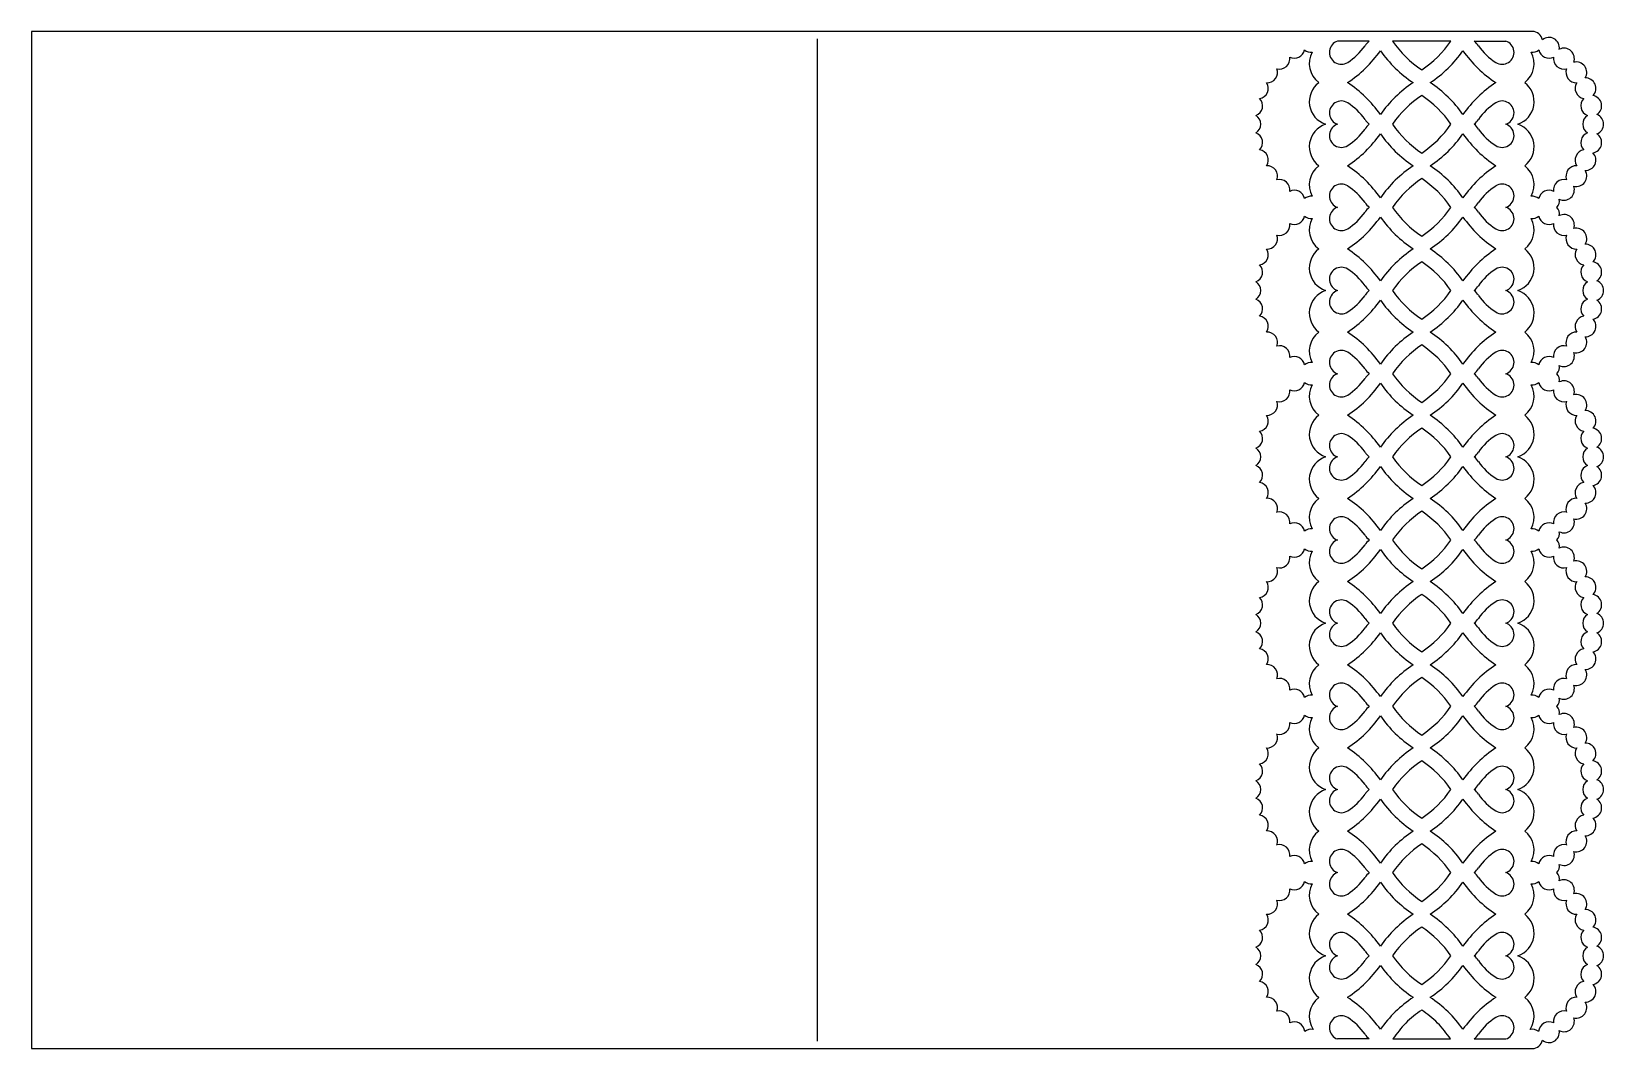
# Model space of a CAD drawing. Extents: x 25 to 241, y 33 to 173.
import ezdxf

# ---------------------------------------------------------------- set-up
doc = ezdxf.new("R2010")
doc.units = 0
doc.layers.get('0').update_dxf_attribs({"linetype": 'CONTINUOUS'})

msp = doc.modelspace()

# ---------------------------------------------------------------- linework, layer by layer
for p, q in [((231.38, 172.96), (25.28, 172.96)), ((25.28, 172.96), (25.28, 33.26)), ((133.23, 34.26), (133.23, 171.96)), ((208.99, 171.64), (204.65, 171.64)), ((220.22, 171.64), (212.19, 171.64)), ((223.41, 171.64), (227.76, 171.64)), ((208.99, 34.58), (204.65, 34.58)), ((212.25, 34.58), (220.15, 34.58)), ((223.41, 34.58), (227.76, 34.58)), ((25.28, 33.26), (231.38, 33.26))]:
    msp.add_line(p, q)
for centre, radius, start, end in [((231.38, 171.53), 1.43, 11.2091, 90), ((205.17, 170.09), 1.64, 108.551, 302.2004), ((201.47, 175.86), 8.49, 302.6004, 324.9348), ((211.93, 168.5), 4.3, 133.0442, 144.7706), ((224.43, 180.07), 14.87, 214.553, 236.3955), ((207.97, 180.07), 14.87, 303.6045, 325.447), ((220.48, 168.5), 4.3, 35.2294, 46.9558), ((230.94, 175.86), 8.49, 215.0652, 237.3996), ((227.24, 170.09), 1.64, 237.7996, 71.449), ((233.69, 170.71), 1.43, 351.4504, 129.8258), ((235.74, 169.23), 1.43, 339.4504, 116.5496), ((196.67, 169.23), 1.43, 255.4504, 8.5496), ((198.72, 170.71), 1.43, 243.4504, 348.7909), ((201.03, 171.53), 1.43, 230.1742, 275.5749), ((204.04, 168.54), 3.27, 151.2085, 232.8008), ((196.63, 180.07), 16.98, 303.6045, 324.9348), ((224.43, 180.07), 16.98, 215.0652, 236.3955), ((207.97, 180.07), 16.98, 303.6045, 324.9348), ((235.77, 180.07), 16.98, 215.0652, 236.3955), ((228.37, 168.54), 3.27, 307.1992, 28.7915), ((231.38, 171.53), 1.43, 264.4251, 309.8258), ((233.69, 170.71), 1.43, 191.2091, 296.5496), ((235.74, 169.23), 1.43, 171.4504, 284.5496), ((237.44, 167.34), 1.43, 327.4504, 104.5496), ((194.97, 167.34), 1.43, 267.4504, 20.5496), ((237.44, 167.34), 1.43, 159.4504, 272.5496), ((238.7, 165.15), 1.43, 315.4504, 92.5496), ((193.7, 165.15), 1.43, 279.4504, 32.5496), ((204.04, 163.32), 3.27, 127.1992, 251.449), ((196.63, 151.79), 16.98, 35.0652, 56.3955), ((224.43, 151.79), 16.98, 123.6045, 144.9348), ((224.43, 151.79), 14.87, 123.6045, 145.447), ((207.97, 151.79), 14.87, 34.553, 56.3955), ((207.97, 151.79), 16.98, 35.0652, 56.3955), ((235.77, 151.79), 16.98, 123.6045, 144.9348), ((228.37, 163.32), 3.27, 288.551, 52.8008), ((238.7, 165.15), 1.43, 147.4504, 260.5496), ((239.49, 162.74), 1.43, 303.4504, 80.5496), ((192.92, 162.74), 1.43, 291.4504, 44.5496), ((205.17, 161.77), 1.64, 57.7996, 251.449), ((201.47, 156), 8.49, 35.0652, 57.3996), ((230.94, 156), 8.49, 122.6004, 144.9348), ((227.24, 161.77), 1.64, 288.551, 122.2004), ((239.49, 162.74), 1.43, 135.4504, 248.5496), ((192.66, 160.22), 1.43, 303.4504, 56.5496), ((204.04, 157.12), 3.27, 108.551, 232.8008), ((205.17, 158.67), 1.64, 108.551, 302.2004), ((211.93, 163.36), 4.3, 215.2294, 226.9558), ((211.93, 157.08), 4.3, 133.0442, 144.7706), ((224.43, 168.65), 14.87, 214.553, 236.3955), ((207.97, 168.65), 14.87, 303.6045, 325.447), ((220.48, 163.36), 4.3, 313.0442, 324.7706), ((220.48, 157.08), 4.3, 35.2294, 46.9558), ((227.24, 158.67), 1.64, 237.7996, 71.449), ((228.37, 157.12), 3.27, 307.1992, 71.449), ((239.75, 160.22), 1.43, 123.4504, 236.5496), ((239.75, 160.22), 1.43, 291.4504, 68.5496), ((192.92, 157.7), 1.43, 315.4504, 68.5496), ((196.63, 168.65), 16.98, 303.6045, 324.9348), ((201.47, 164.43), 8.49, 302.6004, 324.9348), ((224.43, 168.65), 16.98, 215.0652, 236.3955), ((207.97, 168.65), 16.98, 303.6045, 324.9348), ((235.77, 168.65), 16.98, 215.0652, 236.3955), ((230.94, 164.43), 8.49, 215.0652, 237.3996), ((239.49, 157.7), 1.43, 111.4504, 224.5496), ((239.49, 157.7), 1.43, 279.4504, 56.5496), ((193.7, 155.29), 1.43, 327.4504, 80.5496), ((238.7, 155.29), 1.43, 99.4504, 212.5496), ((238.7, 155.29), 1.43, 267.4504, 44.5496), ((194.97, 153.09), 1.43, 339.4504, 92.5496), ((204.04, 151.9), 3.27, 127.1992, 208.7915), ((196.63, 140.36), 16.98, 35.0652, 56.3955), ((224.43, 140.36), 16.98, 123.6045, 144.9348), ((207.97, 140.36), 16.98, 35.0652, 56.3955), ((235.77, 140.36), 16.98, 123.6045, 144.9348), ((228.37, 151.9), 3.27, 331.2085, 52.8008), ((237.44, 153.09), 1.43, 87.4504, 200.5496), ((237.44, 153.09), 1.43, 255.4504, 32.5496), ((196.67, 151.21), 1.43, 351.4504, 104.5496), ((198.72, 149.72), 1.43, 11.2091, 116.5496), ((205.17, 150.35), 1.64, 57.7996, 251.449), ((201.47, 144.58), 8.49, 35.0652, 57.3996), ((224.43, 140.36), 14.87, 123.6045, 145.447), ((207.97, 140.36), 14.87, 34.553, 56.3955), ((230.94, 144.58), 8.49, 122.6004, 144.9348), ((227.24, 150.35), 1.64, 288.551, 122.2004), ((233.69, 149.72), 1.43, 63.4504, 168.7909), ((235.74, 151.21), 1.43, 75.4504, 188.5496), ((235.74, 151.21), 1.43, 243.4504, 20.5496), ((201.03, 148.9), 1.43, 84.4251, 129.8258), ((211.93, 151.94), 4.3, 215.2294, 226.9558), ((220.48, 151.94), 4.3, 313.0442, 324.7706), ((231.38, 148.9), 1.43, 50.1742, 95.5749), ((233.69, 149.72), 1.43, 319.6282, 8.5496), ((198.72, 147.87), 1.43, 243.4504, 348.7909), ((201.03, 148.69), 1.43, 230.1742, 275.5749), ((204.04, 145.69), 3.27, 151.2085, 232.8008), ((205.17, 147.25), 1.64, 108.551, 302.2004), ((196.63, 157.23), 16.98, 303.6045, 324.9348), ((201.47, 153.01), 8.49, 302.6004, 324.9348), ((211.93, 145.66), 4.3, 133.0442, 144.7706), ((224.43, 157.23), 16.98, 215.0652, 236.3955), ((224.43, 157.23), 14.87, 214.553, 236.3955), ((207.97, 157.23), 14.87, 303.6045, 325.447), ((207.97, 157.23), 16.98, 303.6045, 324.9348), ((235.77, 157.23), 16.98, 215.0652, 236.3955), ((220.48, 145.66), 4.3, 35.2294, 46.9558), ((230.94, 153.01), 8.49, 215.0652, 237.3996), ((227.24, 147.25), 1.64, 237.7996, 71.449), ((228.37, 145.69), 3.27, 307.1992, 28.7915), ((231.38, 148.69), 1.43, 264.4251, 309.8258), ((233.69, 147.87), 1.43, 191.2091, 296.5496), ((233.69, 147.87), 1.43, 351.4504, 40.3718), ((235.74, 146.38), 1.43, 339.4504, 116.5496), ((194.97, 144.5), 1.43, 267.4504, 20.5496), ((196.67, 146.38), 1.43, 255.4504, 8.5496), ((235.74, 146.38), 1.43, 171.4504, 284.5496), ((237.44, 144.5), 1.43, 159.4504, 272.5496), ((237.44, 144.5), 1.43, 327.4504, 104.5496), ((193.7, 142.31), 1.43, 279.4504, 32.5496), ((204.04, 140.48), 3.27, 127.1992, 251.449), ((196.63, 128.94), 16.98, 35.0652, 56.3955), ((224.43, 128.94), 16.98, 123.6045, 144.9348), ((207.97, 128.94), 16.98, 35.0652, 56.3955), ((235.77, 128.94), 16.98, 123.6045, 144.9348), ((228.37, 140.48), 3.27, 288.551, 52.8008), ((238.7, 142.31), 1.43, 147.4504, 260.5496), ((238.7, 142.31), 1.43, 315.4504, 92.5496), ((192.92, 139.9), 1.43, 291.4504, 44.5496), ((205.17, 138.93), 1.64, 57.7996, 251.449), ((224.43, 128.94), 14.87, 123.6045, 145.447), ((207.97, 128.94), 14.87, 34.553, 56.3955), ((227.24, 138.93), 1.64, 288.551, 122.2004), ((239.49, 139.9), 1.43, 135.4504, 248.5496), ((239.49, 139.9), 1.43, 303.4504, 80.5496), ((192.66, 137.38), 1.43, 303.4504, 56.5496), ((201.47, 133.16), 8.49, 35.0652, 57.3996), ((230.94, 133.16), 8.49, 122.6004, 144.9348), ((239.75, 137.38), 1.43, 123.4504, 236.5496), ((239.75, 137.38), 1.43, 291.4504, 68.5496), ((192.92, 134.86), 1.43, 315.4504, 68.5496), ((204.04, 134.27), 3.27, 108.551, 232.8008), ((205.17, 135.82), 1.64, 108.551, 302.2004), ((196.63, 145.81), 16.98, 303.6045, 324.9348), ((201.47, 141.59), 8.49, 302.6004, 324.9348), ((211.93, 140.52), 4.3, 215.2294, 226.9558), ((211.93, 134.24), 4.3, 133.0442, 144.7706), ((224.43, 145.81), 16.98, 215.0652, 236.3955), ((224.43, 145.81), 14.87, 214.553, 236.3955), ((207.97, 145.81), 14.87, 303.6045, 325.447), ((207.97, 145.81), 16.98, 303.6045, 324.9348), ((235.77, 145.81), 16.98, 215.0652, 236.3955), ((220.48, 140.52), 4.3, 313.0442, 324.7706), ((220.48, 134.24), 4.3, 35.2294, 46.9558), ((230.94, 141.59), 8.49, 215.0652, 237.3996), ((227.24, 135.82), 1.64, 237.7996, 71.449), ((228.37, 134.27), 3.27, 307.1992, 71.449), ((239.49, 134.86), 1.43, 111.4504, 224.5496), ((239.49, 134.86), 1.43, 279.4504, 56.5496), ((193.7, 132.45), 1.43, 327.4504, 80.5496), ((238.7, 132.45), 1.43, 99.4504, 212.5496), ((238.7, 132.45), 1.43, 267.4504, 44.5496), ((194.97, 130.25), 1.43, 339.4504, 92.5496), ((196.67, 128.37), 1.43, 351.4504, 104.5496), ((204.04, 129.06), 3.27, 127.1992, 208.7915), ((196.63, 117.52), 16.98, 35.0652, 56.3955), ((224.43, 117.52), 16.98, 123.6045, 144.9348), ((224.43, 117.52), 14.87, 123.6045, 145.447), ((207.97, 117.52), 14.87, 34.553, 56.3955), ((207.97, 117.52), 16.98, 35.0652, 56.3955), ((235.77, 117.52), 16.98, 123.6045, 144.9348), ((228.37, 129.06), 3.27, 331.2085, 52.8008), ((235.74, 128.37), 1.43, 75.4504, 188.5496), ((237.44, 130.25), 1.43, 87.4504, 200.5496), ((237.44, 130.25), 1.43, 255.4504, 32.5496), ((198.72, 126.88), 1.43, 11.2091, 116.5496), ((201.03, 126.06), 1.43, 84.4251, 129.8258), ((205.17, 127.51), 1.64, 57.7996, 251.449), ((201.47, 121.74), 8.49, 35.0652, 57.3996), ((230.94, 121.74), 8.49, 122.6004, 144.9348), ((227.24, 127.51), 1.64, 288.551, 122.2004), ((231.38, 126.06), 1.43, 50.1742, 95.5749), ((233.69, 126.88), 1.43, 63.4504, 168.7909), ((235.74, 128.37), 1.43, 243.4504, 20.5496), ((205.17, 124.4), 1.64, 108.551, 302.2004), ((201.47, 130.17), 8.49, 302.6004, 324.9348), ((211.93, 129.09), 4.3, 215.2294, 226.9558), ((211.93, 122.81), 4.3, 133.0442, 144.7706), ((224.43, 134.39), 14.87, 214.553, 236.3955), ((207.97, 134.39), 14.87, 303.6045, 325.447), ((220.48, 129.09), 4.3, 313.0442, 324.7706), ((220.48, 122.81), 4.3, 35.2294, 46.9558), ((230.94, 130.17), 8.49, 215.0652, 237.3996), ((227.24, 124.4), 1.64, 237.7996, 71.449), ((233.69, 126.88), 1.43, 319.6282, 8.5496), ((233.69, 125.03), 1.43, 351.4504, 40.3718), ((196.67, 123.54), 1.43, 255.4504, 8.5496), ((198.72, 125.03), 1.43, 243.4504, 348.7909), ((201.03, 125.85), 1.43, 230.1742, 275.5749), ((204.04, 122.85), 3.27, 151.2085, 232.8008), ((196.63, 134.39), 16.98, 303.6045, 324.9348), ((224.43, 134.39), 16.98, 215.0652, 236.3955), ((207.97, 134.39), 16.98, 303.6045, 324.9348), ((235.77, 134.39), 16.98, 215.0652, 236.3955), ((228.37, 122.85), 3.27, 307.1992, 28.7915), ((231.38, 125.85), 1.43, 264.4251, 309.8258), ((233.69, 125.03), 1.43, 191.2091, 296.5496), ((235.74, 123.54), 1.43, 171.4504, 284.5496), ((235.74, 123.54), 1.43, 339.4504, 116.5496), ((237.44, 121.66), 1.43, 327.4504, 104.5496), ((194.97, 121.66), 1.43, 267.4504, 20.5496), ((237.44, 121.66), 1.43, 159.4504, 272.5496), ((193.7, 119.46), 1.43, 279.4504, 32.5496), ((204.04, 117.64), 3.27, 127.1992, 251.449), ((196.63, 106.1), 16.98, 35.0652, 56.3955), ((224.43, 106.1), 16.98, 123.6045, 144.9348), ((207.97, 106.1), 16.98, 35.0652, 56.3955), ((235.77, 106.1), 16.98, 123.6045, 144.9348), ((228.37, 117.64), 3.27, 288.551, 52.8008), ((238.7, 119.46), 1.43, 147.4504, 260.5496), ((238.7, 119.46), 1.43, 315.4504, 92.5496), ((192.92, 117.05), 1.43, 291.4504, 44.5496), ((205.17, 116.08), 1.64, 57.7996, 251.449), ((201.47, 110.32), 8.49, 35.0652, 57.3996), ((224.43, 106.1), 14.87, 123.6045, 145.447), ((207.97, 106.1), 14.87, 34.553, 56.3955), ((230.94, 110.32), 8.49, 122.6004, 144.9348), ((227.24, 116.08), 1.64, 288.551, 122.2004), ((239.49, 117.05), 1.43, 135.4504, 248.5496), ((239.49, 117.05), 1.43, 303.4504, 80.5496), ((192.66, 114.53), 1.43, 303.4504, 56.5496), ((204.04, 111.43), 3.27, 108.551, 232.8008), ((205.17, 112.98), 1.64, 108.551, 302.2004), ((211.93, 117.67), 4.3, 215.2294, 226.9558), ((211.93, 111.39), 4.3, 133.0442, 144.7706), ((224.43, 122.97), 14.87, 214.553, 236.3955), ((207.97, 122.97), 14.87, 303.6045, 325.447), ((220.48, 117.67), 4.3, 313.0442, 324.7706), ((220.48, 111.39), 4.3, 35.2294, 46.9558), ((227.24, 112.98), 1.64, 237.7996, 71.449), ((228.37, 111.43), 3.27, 307.1992, 71.449), ((239.75, 114.53), 1.43, 123.4504, 236.5496), ((239.75, 114.53), 1.43, 291.4504, 68.5496), ((192.92, 112.01), 1.43, 315.4504, 68.5496), ((196.63, 122.97), 16.98, 303.6045, 324.9348), ((201.47, 118.75), 8.49, 302.6004, 324.9348), ((224.43, 122.97), 16.98, 215.0652, 236.3955), ((207.97, 122.97), 16.98, 303.6045, 324.9348), ((235.77, 122.97), 16.98, 215.0652, 236.3955), ((230.94, 118.75), 8.49, 215.0652, 237.3996), ((239.49, 112.01), 1.43, 111.4504, 224.5496), ((239.49, 112.01), 1.43, 279.4504, 56.5496), ((193.7, 109.6), 1.43, 327.4504, 80.5496), ((238.7, 109.6), 1.43, 99.4504, 212.5496), ((238.7, 109.6), 1.43, 267.4504, 44.5496), ((194.97, 107.41), 1.43, 339.4504, 92.5496), ((204.04, 106.21), 3.27, 127.1992, 208.7915), ((196.63, 94.68), 16.98, 35.0652, 56.3955), ((224.43, 94.68), 16.98, 123.6045, 144.9348), ((207.97, 94.68), 16.98, 35.0652, 56.3955), ((235.77, 94.68), 16.98, 123.6045, 144.9348), ((228.37, 106.21), 3.27, 331.2085, 52.8008), ((237.44, 107.41), 1.43, 87.4504, 200.5496), ((237.44, 107.41), 1.43, 255.4504, 32.5496), ((196.67, 105.53), 1.43, 351.4504, 104.5496), ((205.17, 104.66), 1.64, 57.7996, 251.449), ((201.47, 98.89), 8.49, 35.0652, 57.3996), ((224.43, 94.68), 14.87, 123.6045, 145.447), ((207.97, 94.68), 14.87, 34.553, 56.3955), ((230.94, 98.89), 8.49, 122.6004, 144.9348), ((227.24, 104.66), 1.64, 288.551, 122.2004), ((235.74, 105.53), 1.43, 75.4504, 188.5496), ((235.74, 105.53), 1.43, 243.4504, 20.5496), ((198.72, 104.04), 1.43, 11.2091, 116.5496), ((201.03, 103.22), 1.43, 84.4251, 129.8258), ((211.93, 106.25), 4.3, 215.2294, 226.9558), ((220.48, 106.25), 4.3, 313.0442, 324.7706), ((231.38, 103.22), 1.43, 50.1742, 95.5749), ((233.69, 104.04), 1.43, 63.4504, 168.7909), ((233.69, 104.04), 1.43, 319.6282, 8.5496), ((198.72, 102.19), 1.43, 243.4504, 348.7909), ((201.03, 103.01), 1.43, 230.1742, 275.5749), ((204.04, 100.01), 3.27, 151.2085, 232.8008), ((205.17, 101.56), 1.64, 108.551, 302.2004), ((196.63, 111.54), 16.98, 303.6045, 324.9348), ((201.47, 107.33), 8.49, 302.6004, 324.9348), ((211.93, 99.97), 4.3, 133.0442, 144.7706), ((224.43, 111.54), 16.98, 215.0652, 236.3955), ((224.43, 111.54), 14.87, 214.553, 236.3955), ((207.97, 111.54), 14.87, 303.6045, 325.447), ((207.97, 111.54), 16.98, 303.6045, 324.9348), ((235.77, 111.54), 16.98, 215.0652, 236.3955), ((220.48, 99.97), 4.3, 35.2294, 46.9558), ((230.94, 107.33), 8.49, 215.0652, 237.3996), ((227.24, 101.56), 1.64, 237.7996, 71.449), ((228.37, 100.01), 3.27, 307.1992, 28.7915), ((231.38, 103.01), 1.43, 264.4251, 309.8258), ((233.69, 102.19), 1.43, 191.2091, 296.5496), ((233.69, 102.19), 1.43, 351.4504, 40.3718), ((235.74, 100.7), 1.43, 339.4504, 116.5496), ((194.97, 98.81), 1.43, 267.4504, 20.5496), ((196.67, 100.7), 1.43, 255.4504, 8.5496), ((235.74, 100.7), 1.43, 171.4504, 284.5496), ((237.44, 98.81), 1.43, 159.4504, 272.5496), ((237.44, 98.81), 1.43, 327.4504, 104.5496), ((193.7, 96.62), 1.43, 279.4504, 32.5496), ((204.04, 94.79), 3.27, 127.1992, 251.449), ((196.63, 83.26), 16.98, 35.0652, 56.3955), ((224.43, 83.26), 16.98, 123.6045, 144.9348), ((207.97, 83.26), 16.98, 35.0652, 56.3955), ((235.77, 83.26), 16.98, 123.6045, 144.9348), ((228.37, 94.79), 3.27, 288.551, 52.8008), ((238.7, 96.62), 1.43, 147.4504, 260.5496), ((238.7, 96.62), 1.43, 315.4504, 92.5496), ((192.92, 94.21), 1.43, 291.4504, 44.5496), ((224.43, 83.26), 14.87, 123.6045, 145.447), ((207.97, 83.26), 14.87, 34.553, 56.3955), ((239.49, 94.21), 1.43, 135.4504, 248.5496), ((239.49, 94.21), 1.43, 303.4504, 80.5496), ((192.66, 91.69), 1.43, 303.4504, 56.5496), ((205.17, 93.24), 1.64, 57.7996, 251.449), ((201.47, 87.47), 8.49, 35.0652, 57.3996), ((230.94, 87.47), 8.49, 122.6004, 144.9348), ((227.24, 93.24), 1.64, 288.551, 122.2004), ((239.75, 91.69), 1.43, 123.4504, 236.5496), ((239.75, 91.69), 1.43, 291.4504, 68.5496), ((204.04, 88.59), 3.27, 108.551, 232.8008), ((205.17, 90.14), 1.64, 108.551, 302.2004), ((201.47, 95.91), 8.49, 302.6004, 324.9348), ((211.93, 94.83), 4.3, 215.2294, 226.9558), ((211.93, 88.55), 4.3, 133.0442, 144.7706), ((224.43, 100.12), 14.87, 214.553, 236.3955), ((207.97, 100.12), 14.87, 303.6045, 325.447), ((220.48, 94.83), 4.3, 313.0442, 324.7706), ((220.48, 88.55), 4.3, 35.2294, 46.9558), ((230.94, 95.91), 8.49, 215.0652, 237.3996), ((227.24, 90.14), 1.64, 237.7996, 71.449), ((228.37, 88.59), 3.27, 307.1992, 71.449), ((192.92, 89.17), 1.43, 315.4504, 68.5496), ((196.63, 100.12), 16.98, 303.6045, 324.9348), ((224.43, 100.12), 16.98, 215.0652, 236.3955), ((207.97, 100.12), 16.98, 303.6045, 324.9348), ((235.77, 100.12), 16.98, 215.0652, 236.3955), ((239.49, 89.17), 1.43, 111.4504, 224.5496), ((239.49, 89.17), 1.43, 279.4504, 56.5496), ((193.7, 86.76), 1.43, 327.4504, 80.5496), ((238.7, 86.76), 1.43, 99.4504, 212.5496), ((238.7, 86.76), 1.43, 267.4504, 44.5496), ((194.97, 84.57), 1.43, 339.4504, 92.5496), ((204.04, 83.37), 3.27, 127.1992, 208.7915), ((196.63, 71.84), 16.98, 35.0652, 56.3955), ((224.43, 71.84), 16.98, 123.6045, 144.9348), ((224.43, 71.84), 14.87, 123.6045, 145.447), ((207.97, 71.84), 14.87, 34.553, 56.3955), ((207.97, 71.84), 16.98, 35.0652, 56.3955), ((235.77, 71.84), 16.98, 123.6045, 144.9348), ((228.37, 83.37), 3.27, 331.2085, 52.8008), ((237.44, 84.57), 1.43, 87.4504, 200.5496), ((237.44, 84.57), 1.43, 255.4504, 32.5496), ((196.67, 82.68), 1.43, 351.4504, 104.5496), ((198.72, 81.19), 1.43, 11.2091, 116.5496), ((205.17, 81.82), 1.64, 57.7996, 251.449), ((201.47, 76.05), 8.49, 35.0652, 57.3996), ((230.94, 76.05), 8.49, 122.6004, 144.9348), ((227.24, 81.82), 1.64, 288.551, 122.2004), ((233.69, 81.19), 1.43, 63.4504, 168.7909), ((235.74, 82.68), 1.43, 75.4504, 188.5496), ((235.74, 82.68), 1.43, 243.4504, 20.5496), ((201.03, 80.37), 1.43, 84.4251, 129.8258), ((205.17, 78.72), 1.64, 108.551, 302.2004), ((211.93, 83.41), 4.3, 215.2294, 226.9558), ((211.93, 77.13), 4.3, 133.0442, 144.7706), ((224.43, 88.7), 14.87, 214.553, 236.3955), ((207.97, 88.7), 14.87, 303.6045, 325.447), ((220.48, 83.41), 4.3, 313.0442, 324.7706), ((220.48, 77.13), 4.3, 35.2294, 46.9558), ((227.24, 78.72), 1.64, 237.7996, 71.449), ((231.38, 80.37), 1.43, 50.1742, 95.5749), ((233.69, 81.19), 1.43, 319.6282, 8.5496), ((233.69, 79.34), 1.43, 351.4504, 40.3718), ((196.67, 77.85), 1.43, 255.4504, 8.5496), ((198.72, 79.34), 1.43, 243.4504, 348.7909), ((201.03, 80.16), 1.43, 230.1742, 275.5749), ((204.04, 77.17), 3.27, 151.2085, 232.8008), ((196.63, 88.7), 16.98, 303.6045, 324.9348), ((201.47, 84.49), 8.49, 302.6004, 324.9348), ((224.43, 88.7), 16.98, 215.0652, 236.3955), ((207.97, 88.7), 16.98, 303.6045, 324.9348), ((235.77, 88.7), 16.98, 215.0652, 236.3955), ((230.94, 84.49), 8.49, 215.0652, 237.3996), ((228.37, 77.17), 3.27, 307.1992, 28.7915), ((231.38, 80.16), 1.43, 264.4251, 309.8258), ((233.69, 79.34), 1.43, 191.2091, 296.5496), ((235.74, 77.85), 1.43, 171.4504, 284.5496), ((235.74, 77.85), 1.43, 339.4504, 116.5496), ((194.97, 75.97), 1.43, 267.4504, 20.5496), ((237.44, 75.97), 1.43, 159.4504, 272.5496), ((237.44, 75.97), 1.43, 327.4504, 104.5496), ((193.7, 73.78), 1.43, 279.4504, 32.5496), ((204.04, 71.95), 3.27, 127.1992, 251.449), ((196.63, 60.41), 16.98, 35.0652, 56.3955), ((224.43, 60.41), 16.98, 123.6045, 144.9348), ((207.97, 60.41), 16.98, 35.0652, 56.3955), ((235.77, 60.41), 16.98, 123.6045, 144.9348), ((228.37, 71.95), 3.27, 288.551, 52.8008), ((238.7, 73.78), 1.43, 147.4504, 260.5496), ((238.7, 73.78), 1.43, 315.4504, 92.5496), ((192.92, 71.37), 1.43, 291.4504, 44.5496), ((205.17, 70.4), 1.64, 57.7996, 251.449), ((201.47, 64.63), 8.49, 35.0652, 57.3996), ((224.43, 60.41), 14.87, 123.6045, 145.447), ((207.97, 60.41), 14.87, 34.553, 56.3955), ((230.94, 64.63), 8.49, 122.6004, 144.9348), ((227.24, 70.4), 1.64, 288.551, 122.2004), ((239.49, 71.37), 1.43, 135.4504, 248.5496), ((239.49, 71.37), 1.43, 303.4504, 80.5496), ((192.66, 68.85), 1.43, 303.4504, 56.5496), ((211.93, 71.99), 4.3, 215.2294, 226.9558), ((220.48, 71.99), 4.3, 313.0442, 324.7706), ((239.75, 68.85), 1.43, 123.4504, 236.5496), ((239.75, 68.85), 1.43, 291.4504, 68.5496), ((192.92, 66.33), 1.43, 315.4504, 68.5496), ((204.04, 65.74), 3.27, 108.551, 232.8008), ((205.17, 67.3), 1.64, 108.551, 302.2004), ((196.63, 77.28), 16.98, 303.6045, 324.9348), ((201.47, 73.06), 8.49, 302.6004, 324.9348), ((211.93, 65.71), 4.3, 133.0442, 144.7706), ((224.43, 77.28), 16.98, 215.0652, 236.3955), ((224.43, 77.28), 14.87, 214.553, 236.3955), ((207.97, 77.28), 14.87, 303.6045, 325.447), ((207.97, 77.28), 16.98, 303.6045, 324.9348), ((235.77, 77.28), 16.98, 215.0652, 236.3955), ((220.48, 65.71), 4.3, 35.2294, 46.9558), ((230.94, 73.06), 8.49, 215.0652, 237.3996), ((227.24, 67.3), 1.64, 237.7996, 71.449), ((228.37, 65.74), 3.27, 307.1992, 71.449), ((239.49, 66.33), 1.43, 111.4504, 224.5496), ((239.49, 66.33), 1.43, 279.4504, 56.5496), ((193.7, 63.92), 1.43, 327.4504, 80.5496), ((238.7, 63.92), 1.43, 99.4504, 212.5496), ((238.7, 63.92), 1.43, 267.4504, 44.5496), ((194.97, 61.72), 1.43, 339.4504, 92.5496), ((204.04, 60.53), 3.27, 127.1992, 208.7915), ((196.63, 48.99), 16.98, 35.0652, 56.3955), ((224.43, 48.99), 16.98, 123.6045, 144.9348), ((207.97, 48.99), 16.98, 35.0652, 56.3955), ((235.77, 48.99), 16.98, 123.6045, 144.9348), ((228.37, 60.53), 3.27, 331.2085, 52.8008), ((237.44, 61.72), 1.43, 87.4504, 200.5496), ((196.67, 59.84), 1.43, 351.4504, 104.5496), ((205.17, 58.98), 1.64, 57.7996, 251.449), ((224.43, 48.99), 14.87, 123.6045, 145.447), ((207.97, 48.99), 14.87, 34.553, 56.3955), ((227.24, 58.98), 1.64, 288.551, 122.2004), ((235.74, 59.84), 1.43, 75.4504, 188.5496), ((237.44, 61.72), 1.43, 255.4504, 32.5496), ((198.72, 58.35), 1.43, 11.2091, 116.5496), ((201.03, 57.53), 1.43, 84.4251, 129.8258), ((201.47, 53.21), 8.49, 35.0652, 57.3996), ((230.94, 53.21), 8.49, 122.6004, 144.9348), ((231.38, 57.53), 1.43, 50.1742, 95.5749), ((233.69, 58.35), 1.43, 63.4504, 168.7909), ((233.69, 58.35), 1.43, 319.6282, 8.5496), ((235.74, 59.84), 1.43, 243.4504, 20.5496), ((198.72, 56.5), 1.43, 243.4504, 348.7909), ((201.03, 57.32), 1.43, 230.1742, 275.5749), ((205.17, 55.87), 1.64, 108.551, 302.2004), ((201.47, 61.64), 8.49, 302.6004, 324.9348), ((211.93, 60.57), 4.3, 215.2294, 226.9558), ((211.93, 54.29), 4.3, 133.0442, 144.7706), ((224.43, 65.86), 14.87, 214.553, 236.3955), ((207.97, 65.86), 14.87, 303.6045, 325.447), ((220.48, 60.57), 4.3, 313.0442, 324.7706), ((220.48, 54.29), 4.3, 35.2294, 46.9558), ((230.94, 61.64), 8.49, 215.0652, 237.3996), ((227.24, 55.87), 1.64, 237.7996, 71.449), ((231.38, 57.32), 1.43, 264.4251, 309.8258), ((233.69, 56.5), 1.43, 191.2091, 296.5496), ((233.69, 56.5), 1.43, 351.4504, 40.3718), ((235.74, 55.01), 1.43, 339.4504, 116.5496), ((196.67, 55.01), 1.43, 255.4504, 8.5496), ((204.04, 54.32), 3.27, 151.2085, 232.8008), ((196.63, 65.86), 16.98, 303.6045, 324.9348), ((224.43, 65.86), 16.98, 215.0652, 236.3955), ((207.97, 65.86), 16.98, 303.6045, 324.9348), ((235.77, 65.86), 16.98, 215.0652, 236.3955), ((228.37, 54.32), 3.27, 307.1992, 28.7915), ((235.74, 55.01), 1.43, 171.4504, 284.5496), ((237.44, 53.13), 1.43, 327.4504, 104.5496), ((194.97, 53.13), 1.43, 267.4504, 20.5496), ((237.44, 53.13), 1.43, 159.4504, 272.5496), ((238.7, 50.93), 1.43, 315.4504, 92.5496), ((193.7, 50.93), 1.43, 279.4504, 32.5496), ((204.04, 49.11), 3.27, 127.1992, 251.449), ((196.63, 37.57), 16.98, 35.0652, 56.3955), ((224.43, 37.57), 16.98, 123.6045, 144.9348), ((224.43, 37.57), 14.87, 123.6045, 145.447), ((207.97, 37.57), 14.87, 34.553, 56.3955), ((207.97, 37.57), 16.98, 35.0652, 56.3955), ((235.77, 37.57), 16.98, 123.6045, 144.9348), ((228.37, 49.11), 3.27, 288.551, 52.8008), ((238.7, 50.93), 1.43, 147.4504, 260.5496), ((239.49, 48.52), 1.43, 303.4504, 80.5496), ((192.92, 48.52), 1.43, 291.4504, 44.5496), ((205.17, 47.56), 1.64, 57.7996, 251.449), ((201.47, 41.79), 8.49, 35.0652, 57.3996), ((230.94, 41.79), 8.49, 122.6004, 144.9348), ((227.24, 47.56), 1.64, 288.551, 122.2004), ((239.49, 48.52), 1.43, 135.4504, 248.5496), ((192.66, 46), 1.43, 303.4504, 56.5496), ((204.04, 42.9), 3.27, 108.551, 232.8008), ((205.17, 44.45), 1.64, 108.551, 302.2004), ((201.47, 50.22), 8.49, 302.6004, 324.9348), ((211.93, 49.14), 4.3, 215.2294, 226.9558), ((211.93, 42.86), 4.3, 133.0442, 144.7706), ((224.43, 54.44), 14.87, 214.553, 236.3955), ((207.97, 54.44), 14.87, 303.6045, 325.447), ((220.48, 49.14), 4.3, 313.0442, 324.7706), ((220.48, 42.86), 4.3, 35.2294, 46.9558), ((230.94, 50.22), 8.49, 215.0652, 237.3996), ((227.24, 44.45), 1.64, 237.7996, 71.449), ((228.37, 42.9), 3.27, 307.1992, 71.449), ((239.75, 46), 1.43, 123.4504, 236.5496), ((239.75, 46), 1.43, 291.4504, 68.5496), ((192.92, 43.48), 1.43, 315.4504, 68.5496), ((196.63, 54.44), 16.98, 303.6045, 324.9348), ((224.43, 54.44), 16.98, 215.0652, 236.3955), ((207.97, 54.44), 16.98, 303.6045, 324.9348), ((235.77, 54.44), 16.98, 215.0652, 236.3955), ((239.49, 43.48), 1.43, 111.4504, 224.5496), ((239.49, 43.48), 1.43, 279.4504, 56.5496), ((193.7, 41.07), 1.43, 327.4504, 80.5496), ((238.7, 41.07), 1.43, 99.4504, 212.5496), ((238.7, 41.07), 1.43, 267.4504, 44.5496), ((194.97, 38.88), 1.43, 339.4504, 92.5496), ((204.04, 37.69), 3.27, 127.1992, 213.5499), ((196.63, 26.15), 16.98, 35.0652, 56.3955), ((224.43, 26.15), 16.98, 123.6045, 144.9348), ((207.97, 26.15), 16.98, 35.0652, 56.3955), ((235.77, 26.15), 16.98, 123.6045, 144.9348), ((228.37, 37.69), 3.27, 326.4501, 52.8008), ((237.44, 38.88), 1.43, 87.4504, 200.5496), ((237.44, 38.88), 1.43, 255.4504, 32.5496), ((196.67, 37), 1.43, 351.4504, 104.5496), ((198.72, 35.51), 1.43, 3.4504, 116.5496), ((205.17, 36.13), 1.64, 57.7996, 251.449), ((201.47, 30.37), 8.49, 35.0652, 57.3996), ((224.64, 26.35), 14.87, 135.5555, 146.3955), ((224.43, 26.15), 14.87, 123.6045, 134.4445), ((207.97, 26.15), 14.87, 45.5555, 56.3955), ((207.77, 26.35), 14.87, 33.6045, 44.4445), ((230.94, 30.37), 8.49, 122.6004, 144.9348), ((227.24, 36.13), 1.64, 288.551, 122.2004), ((233.69, 35.51), 1.43, 63.4504, 176.5496), ((235.74, 37), 1.43, 75.4504, 188.5496), ((235.74, 37), 1.43, 243.4504, 20.5496), ((201.03, 34.48), 1.43, 78.7156, 128.5496), ((211.93, 37.72), 4.3, 215.2294, 226.9558), ((220.48, 37.72), 4.3, 313.0442, 324.7706), ((231.38, 34.48), 1.43, 51.4504, 101.2844), ((233.69, 35.51), 1.43, 230.1742, 8.5496), ((231.38, 34.69), 1.43, 270.3625, 348.7909)]:
    msp.add_arc(centre, radius, start, end)

doc.saveas('drawing.dxf')
